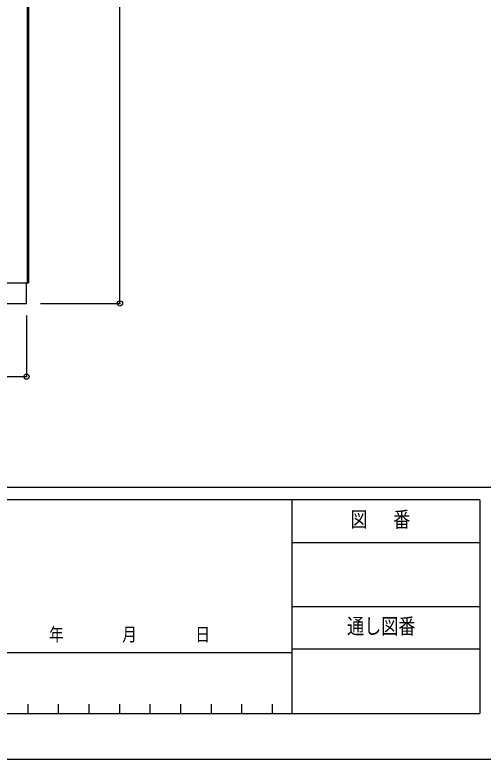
# Model space of a CAD drawing. Units: millimetres, scale not verified. Extents: x -4205 to 4205, y -2970 to 2970.
# Drawn here: x 2764 to 3531, y -2970 to -1750 of the extents above; entities that cross this region are included whole.
import ezdxf
from ezdxf.enums import TextEntityAlignment as Align

# ---------------------------------------------------------------- set-up
doc = ezdxf.new("R2010")
doc.units = ezdxf.units.MM
doc.header["$LTSCALE"] = 10
for name, color, linetype in [('0-2_YKK_A1', 4, 'Continuous'), ('0-3_YKK_D', 6, 'Continuous'), ('0-4_YKK_ZWAK', 7, 'Continuous')]:
    doc.layers.add(name, color=color, linetype=linetype)
doc.styles.add('ＭＳ ゴシック', font='')
doc.styles.get('ＭＳ ゴシック').set_extended_font_data('MS Gothic')

msp = doc.modelspace()

# ---------------------------------------------------------------- linework, layer by layer
at = {"layer": '0-2_YKK_A1'}
for p, q in [((2783.79, -737.02), (2783.79, -2189.02)), ((2785.99, -737.02), (2785.99, -2189.02)), ((784.99, -2189.02), (2785.99, -2189.02)), ((2782.99, -2223.02), (2782.99, -2189.02)), ((787.99, -2223.02), (2782.99, -2223.02))]:
    msp.add_line(p, q, dxfattribs=at)
at = {"layer": '0-3_YKK_D'}
for p, q in [((2935.99, -2223.02), (2935.99, -703.02)), ((2805.99, -2223.02), (2936.99, -2223.02)), ((2782.99, -2243.02), (2782.99, -2344.02)), ((787.99, -2343.02), (2782.99, -2343.02))]:
    msp.add_line(p, q, dxfattribs=at)
for centre in [(2935.99, -2223.02), (2782.99, -2343.02)]:
    msp.add_circle(centre, 4.25, dxfattribs=at)
at = {"layer": '0-4_YKK_ZWAK'}
for p, q in [((3895.02, -2525), (-3904.98, -2525)), ((3217.52, -2545), (2185.02, -2545)), ((3217.52, -2545), (3217.52, -2895)), ((3525.02, -2545), (3217.52, -2545)), ((3525.02, -2545), (3525.02, -2895)), ((3217.52, -2615), (3525.02, -2615)), ((3217.52, -2720), (3525.02, -2720)), ((3525.02, -2790), (3217.52, -2790)), ((2185.02, -2795), (3217.52, -2795)), ((2785.02, -2880), (2785.02, -2895)), ((2835.02, -2880), (2835.02, -2895)), ((2885.02, -2880), (2885.02, -2895)), ((2935.02, -2880), (2935.02, -2895)), ((2985.02, -2880), (2985.02, -2895)), ((3035.02, -2880), (3035.02, -2895)), ((3085.02, -2880), (3085.02, -2895)), ((3135.02, -2880), (3135.02, -2895)), ((3185.02, -2880), (3185.02, -2895)), ((2185.02, -2895), (3217.52, -2895)), ((3217.52, -2895), (3525.02, -2895))]:
    msp.add_line(p, q, dxfattribs=at)
msp.add_lwpolyline([(-4205, -2970), (4205, -2970), (4205, 2970), (-4205, 2970)], close=True, dxfattribs=at)

# ---------------------------------------------------------------- texts
at = {"layer": '0-4_YKK_ZWAK', "style": 'ＭＳ ゴシック', "width": 0.8}
for s, height, p in [('図\u3000 番', 25.66, (3313.4, -2597.5)), ('通し図番', 25.66, (3307.8, -2772.5)), ('年        月        日', 21.99, (2819.91, -2783.21))]:
    msp.add_text(s, height=height, dxfattribs=at).set_placement(p, align=Align.BOTTOM_LEFT)

doc.saveas('drawing.dxf')
